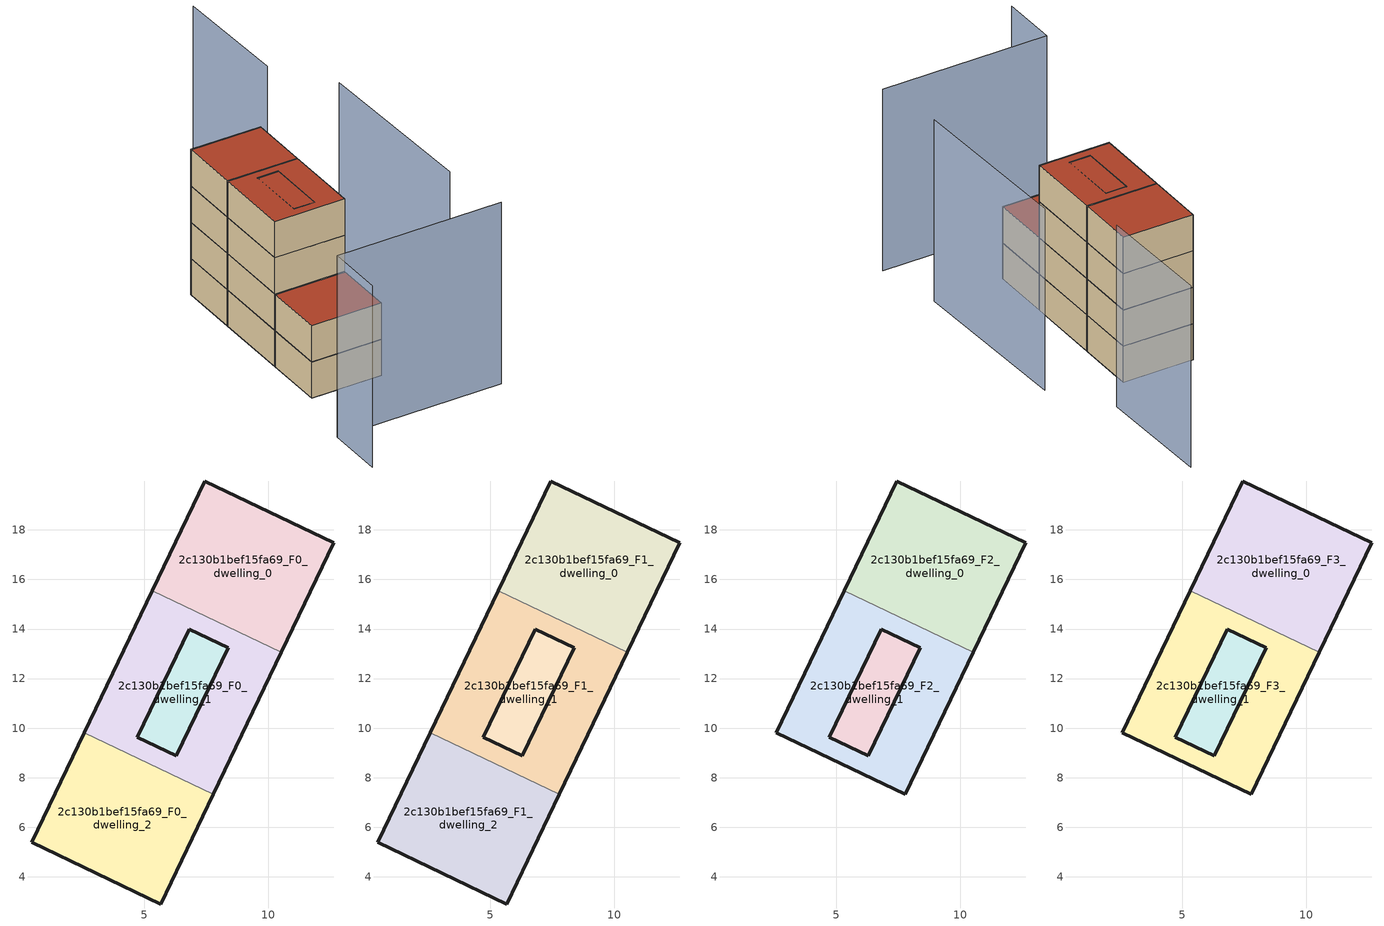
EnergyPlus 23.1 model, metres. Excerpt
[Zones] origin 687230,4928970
2c130b1bef15fa69_F0_dwelling_0
 floor ground (EU_floor_Construction): 10.53,13.06 12.65,17.48 7.45,19.97 5.33,15.55 z0
 wall outside (EU_wall_Construction): 5.33,15.55 7.45,19.97 12.65,17.48 10.53,13.06 z0:3
 wall to 2c130b1bef15fa69_F0_dwelling_1 (EU_wall_Construction): 10.53,13.06 5.33,15.55 z0:3
2c130b1bef15fa69_F0_dwelling_1
 floor ground (EU_floor_Construction): 7.78,7.33 10.53,13.06 5.33,15.55 2.58,9.82 z0
 wall outside (EU_wall_Construction): 2.58,9.82 5.33,15.55 / 10.53,13.06 7.78,7.33 z0:3
 wall to 2c130b1bef15fa69_F0_dwelling_2 (EU_wall_Construction): 7.78,7.33 2.58,9.82 z0:3
2c130b1bef15fa69_F0_dwelling_2
 floor ground (EU_floor_Construction): 5.66,2.91 7.78,7.33 2.58,9.82 0.46,5.4 z0
 wall outside (EU_wall_Construction): 7.78,7.33 5.66,2.91 0.46,5.4 2.58,9.82 z0:3
2c130b1bef15fa69_F0_circulation
 floor ground (EU_floor_Construction): 6.29,8.88 8.38,13.25 6.82,14 4.73,9.63 z0
 wall outside (EU_wall_Construction): 6.82,14 8.38,13.25 6.29,8.88 4.73,9.63 6.82,14 z0:3
2c130b1bef15fa69_F1_dwelling_0
 floor to 2c130b1bef15fa69_F0_dwelling_0 (EU_floor_Construction): 10.53,13.06 12.65,17.48 7.45,19.97 5.33,15.55 z3
 wall outside (EU_wall_Construction): 5.33,15.55 7.45,19.97 12.65,17.48 10.53,13.06 z3:6
 wall to 2c130b1bef15fa69_F1_dwelling_1 (EU_wall_Construction): 10.53,13.06 5.33,15.55 z3:6
2c130b1bef15fa69_F1_dwelling_1
 floor to 2c130b1bef15fa69_F0_dwelling_1 (EU_floor_Construction): 7.78,7.33 10.53,13.06 5.33,15.55 2.58,9.82 z3
 wall outside (EU_wall_Construction): 2.58,9.82 5.33,15.55 / 10.53,13.06 7.78,7.33 z3:6
 wall to 2c130b1bef15fa69_F1_dwelling_2 (EU_wall_Construction): 7.78,7.33 2.58,9.82 z3:6
2c130b1bef15fa69_F1_dwelling_2
 floor to 2c130b1bef15fa69_F0_dwelling_2 (EU_floor_Construction): 5.66,2.91 7.78,7.33 2.58,9.82 0.46,5.4 z3
 wall outside (EU_wall_Construction): 7.78,7.33 5.66,2.91 0.46,5.4 2.58,9.82 z3:6
 roof outside (EU_roof_Construction): 7.78,7.33 5.66,2.91 0.46,5.4 2.58,9.82 z6
2c130b1bef15fa69_F1_circulation
 floor to 2c130b1bef15fa69_F0_circulation (EU_floor_Construction): 6.29,8.88 8.38,13.25 6.82,14 4.73,9.63 z3
 wall outside (EU_wall_Construction): 6.82,14 8.38,13.25 6.29,8.88 4.73,9.63 6.82,14 z3:6
2c130b1bef15fa69_F2_dwelling_0
 floor to 2c130b1bef15fa69_F1_dwelling_0 (EU_floor_Construction): 10.53,13.06 12.65,17.48 7.45,19.97 5.33,15.55 z6
 wall outside (EU_wall_Construction): 5.33,15.55 7.45,19.97 12.65,17.48 10.53,13.06 z6:9
 wall to 2c130b1bef15fa69_F2_dwelling_1 (EU_wall_Construction): 10.53,13.06 5.33,15.55 z6:9
2c130b1bef15fa69_F2_dwelling_1
 floor to 2c130b1bef15fa69_F1_dwelling_1 (EU_floor_Construction): 7.78,7.33 10.53,13.06 5.33,15.55 2.58,9.82 z6
 wall outside (EU_wall_Construction): 10.53,13.06 7.78,7.33 2.58,9.82 5.33,15.55 z6:9
2c130b1bef15fa69_F2_circulation
 floor to 2c130b1bef15fa69_F1_circulation (EU_floor_Construction): 6.29,8.88 8.38,13.25 6.82,14 4.73,9.63 z6
 wall outside (EU_wall_Construction): 6.82,14 8.38,13.25 6.29,8.88 4.73,9.63 6.82,14 z6:9
2c130b1bef15fa69_F3_dwelling_0
 floor to 2c130b1bef15fa69_F2_dwelling_0 (EU_floor_Construction): 10.53,13.06 12.65,17.48 7.45,19.97 5.33,15.55 z9
 wall outside (EU_wall_Construction): 5.33,15.55 7.45,19.97 12.65,17.48 10.53,13.06 z9:12
 wall to 2c130b1bef15fa69_F3_dwelling_1 (EU_wall_Construction): 10.53,13.06 5.33,15.55 z9:12
 roof outside (EU_roof_Construction): 12.65,17.48 10.53,13.06 5.33,15.55 7.45,19.97 z12
2c130b1bef15fa69_F3_dwelling_1
 floor to 2c130b1bef15fa69_F2_dwelling_1 (EU_floor_Construction): 7.78,7.33 10.53,13.06 5.33,15.55 2.58,9.82 z9
 wall outside (EU_wall_Construction): 10.53,13.06 7.78,7.33 2.58,9.82 5.33,15.55 z9:12
 roof outside (EU_roof_Construction): 10.53,13.06 7.78,7.33 2.58,9.82 5.33,15.55 z12
2c130b1bef15fa69_F3_circulation
 floor to 2c130b1bef15fa69_F2_circulation (EU_floor_Construction): 6.29,8.88 8.38,13.25 6.82,14 4.73,9.63 z9
 wall outside (EU_wall_Construction): 6.82,14 8.38,13.25 6.29,8.88 4.73,9.63 6.82,14 z9:12
 roof outside (EU_roof_Construction): 8.38,13.25 6.29,8.88 4.73,9.63 6.82,14 z12
shading: -4.91,-3.11 -2.91,1.08 / -2.91,1.08 9.3,-4.74 / 10.73,0.48 16.48,13.37 / 15.59,18.82 19.5,27.52 z0:15
[Building]
EU S2 Campaign: North Axis=0; Terrain=City; Solar Distribution=FullExterior
[Site:Location]
Bologna: Latitude=44.5; Longitude=11.25; Time Zone=1; Elevation=37
[SizingPeriod:WeatherFileDays]
AnnualSizingPeriod: Begin Month=1; Begin Day of Month=1; End Month=12; End Day of Month=31; Day of Week for Start Day=Monday; Use Weather File Daylight Saving Period=No; Use Weather File Rain and Snow Indicators=No
[MATERIAL]
EU_InternalMass_Material: Roughness=MediumRough; Thickness=0.1; Conductivity=1; Density=1800; Specific Heat=900; Thermal Absorptance=0.9; Solar Absorptance=0.7; Visible Absorptance=0.7
[MATERIAL:NOMASS] Roughness=MediumRough; Thermal Absorptance=0.9; Solar Absorptance=0.7; Visible Absorptance=0.7
Name | Thermal Resistance
EU_wall_NoMass | 0.818544
EU_roof_NoMass | 0.6448
EU_floor_NoMass | 0.806
[CONSTRUCTION]
EU_wall_Construction: EU_wall_NoMass
EU_roof_Construction: EU_roof_NoMass
EU_floor_Construction: EU_floor_NoMass
EU_InternalMass_Construction: EU_InternalMass_Material
[ZONE] Type=1; Multiplier=1; Ceiling Height=autocalculate; Floor Area=autocalculate; Part of Total Floor Area=Yes
Name | Volume
2c130b1bef15fa69_F0_dwelling_0; 2c130b1bef15fa69_F1_dwelling_0; 2c130b1bef15fa69_F2_dwelling_0; 2c130b1bef15fa69_F3_dwelling_0 | 84.7405
2c130b1bef15fa69_F0_dwelling_1; 2c130b1bef15fa69_F1_dwelling_1; 2c130b1bef15fa69_F2_dwelling_1; 2c130b1bef15fa69_F3_dwelling_1 | 109.888
2c130b1bef15fa69_F0_dwelling_2; 2c130b1bef15fa69_F1_dwelling_2 | 84.7346
2c130b1bef15fa69_F0_circulation; 2c130b1bef15fa69_F1_circulation; 2c130b1bef15fa69_F2_circulation; 2c130b1bef15fa69_F3_circulation | 25.1389
[INTERNALMASS] Construction=EU_InternalMass_Construction
Name | Zone or ZoneList | Surface Area
2c130b1bef15fa69_F0_dwelling_0_EU_InternalMass | 2c130b1bef15fa69_F0_dwelling_0 | 28.2471
2c130b1bef15fa69_F0_dwelling_1_EU_InternalMass | 2c130b1bef15fa69_F0_dwelling_1 | 28.2471
2c130b1bef15fa69_F0_dwelling_2_EU_InternalMass | 2c130b1bef15fa69_F0_dwelling_2 | 28.2471
2c130b1bef15fa69_F1_dwelling_0_EU_InternalMass | 2c130b1bef15fa69_F1_dwelling_0 | 28.2471
2c130b1bef15fa69_F1_dwelling_1_EU_InternalMass | 2c130b1bef15fa69_F1_dwelling_1 | 28.2471
2c130b1bef15fa69_F1_dwelling_2_EU_InternalMass | 2c130b1bef15fa69_F1_dwelling_2 | 28.2471
2c130b1bef15fa69_F2_dwelling_0_EU_InternalMass | 2c130b1bef15fa69_F2_dwelling_0 | 42.3707
2c130b1bef15fa69_F2_dwelling_1_EU_InternalMass | 2c130b1bef15fa69_F2_dwelling_1 | 42.3707
2c130b1bef15fa69_F3_dwelling_0_EU_InternalMass | 2c130b1bef15fa69_F3_dwelling_0 | 42.3707
2c130b1bef15fa69_F3_dwelling_1_EU_InternalMass | 2c130b1bef15fa69_F3_dwelling_1 | 42.3707
[OTHEREQUIPMENT] Fuel Type=Electricity; Design Level Calculation Method=Watts/Area; Power per Zone Floor Area=1; Fraction Latent=0; Fraction Radiant=0; Fraction Lost=0; Carbon Dioxide Generation Rate=0; EndUse Subcategory=EU_Step8_InternalGains
Name | Zone or ZoneList or Space or SpaceList | Schedule
EU_Step8_InternalGain_2c130b1bef15fa69_F0_dwelling_0_f000 | 2c130b1bef15fa69_F0_dwelling_0 | EU_Step8_GainSchedule_2c130b1bef15fa69_F0_dwelling_0_f000
EU_Step8_InternalGain_2c130b1bef15fa69_F0_dwelling_1_f000 | 2c130b1bef15fa69_F0_dwelling_1 | EU_Step8_GainSchedule_2c130b1bef15fa69_F0_dwelling_1_f000
EU_Step8_InternalGain_2c130b1bef15fa69_F0_dwelling_2_f000 | 2c130b1bef15fa69_F0_dwelling_2 | EU_Step8_GainSchedule_2c130b1bef15fa69_F0_dwelling_2_f000
EU_Step8_InternalGain_2c130b1bef15fa69_F1_dwelling_0_f000 | 2c130b1bef15fa69_F1_dwelling_0 | EU_Step8_GainSchedule_2c130b1bef15fa69_F1_dwelling_0_f000
EU_Step8_InternalGain_2c130b1bef15fa69_F1_dwelling_1_f000 | 2c130b1bef15fa69_F1_dwelling_1 | EU_Step8_GainSchedule_2c130b1bef15fa69_F1_dwelling_1_f000
EU_Step8_InternalGain_2c130b1bef15fa69_F1_dwelling_2_f000 | 2c130b1bef15fa69_F1_dwelling_2 | EU_Step8_GainSchedule_2c130b1bef15fa69_F1_dwelling_2_f000
EU_Step8_InternalGain_2c130b1bef15fa69_F2_dwelling_0_f000 | 2c130b1bef15fa69_F2_dwelling_0 | EU_Step8_GainSchedule_2c130b1bef15fa69_F2_dwelling_0_f000
EU_Step8_InternalGain_2c130b1bef15fa69_F2_dwelling_1_f000 | 2c130b1bef15fa69_F2_dwelling_1 | EU_Step8_GainSchedule_2c130b1bef15fa69_F2_dwelling_1_f000
EU_Step8_InternalGain_2c130b1bef15fa69_F3_dwelling_0_f000 | 2c130b1bef15fa69_F3_dwelling_0 | EU_Step8_GainSchedule_2c130b1bef15fa69_F3_dwelling_0_f000
EU_Step8_InternalGain_2c130b1bef15fa69_F3_dwelling_1_f000 | 2c130b1bef15fa69_F3_dwelling_1 | EU_Step8_GainSchedule_2c130b1bef15fa69_F3_dwelling_1_f000
[ZONEINFILTRATION:DESIGNFLOWRATE] Schedule=EU_AlwaysOn; Design Flow Rate Calculation Method=Flow/Area; Flow Rate per Floor Area=0.0005; Constant Term Coefficient=1; Temperature Term Coefficient=0; Velocity Term Coefficient=0; Velocity Squared Term Coefficient=0
Name | Zone or ZoneList or Space or SpaceList
EU_Circulation_Infiltration_2c130b1bef15fa69_F0_circulation | 2c130b1bef15fa69_F0_circulation
EU_Circulation_Infiltration_2c130b1bef15fa69_F1_circulation | 2c130b1bef15fa69_F1_circulation
EU_Circulation_Infiltration_2c130b1bef15fa69_F2_circulation | 2c130b1bef15fa69_F2_circulation
EU_Circulation_Infiltration_2c130b1bef15fa69_F3_circulation | 2c130b1bef15fa69_F3_circulation
[ZONEVENTILATION:DESIGNFLOWRATE] Schedule=EU_AlwaysOn; Design Flow Rate Calculation Method=AirChanges/Hour; Air Changes per Hour=0.708969; Ventilation Type=Natural; Fan Pressure Rise=0; Fan Total Efficiency=1; Constant Term Coefficient=1; Temperature Term Coefficient=0; Velocity Term Coefficient=0; Velocity Squared Term Coefficient=0; Minimum Indoor Temperature=-100; Maximum Indoor Temperature=100; Delta Temperature=-100; Minimum Outdoor Temperature=-100; Maximum Outdoor Temperature=100; Maximum Wind Speed=40
Name | Zone or ZoneList or Space or SpaceList
EU_ConstantAir_2c130b1bef15fa69_F0_dwelling_0 | 2c130b1bef15fa69_F0_dwelling_0
EU_ConstantAir_2c130b1bef15fa69_F0_dwelling_1 | 2c130b1bef15fa69_F0_dwelling_1
EU_ConstantAir_2c130b1bef15fa69_F0_dwelling_2 | 2c130b1bef15fa69_F0_dwelling_2
EU_ConstantAir_2c130b1bef15fa69_F1_dwelling_0 | 2c130b1bef15fa69_F1_dwelling_0
EU_ConstantAir_2c130b1bef15fa69_F1_dwelling_1 | 2c130b1bef15fa69_F1_dwelling_1
EU_ConstantAir_2c130b1bef15fa69_F1_dwelling_2 | 2c130b1bef15fa69_F1_dwelling_2
EU_ConstantAir_2c130b1bef15fa69_F2_dwelling_0 | 2c130b1bef15fa69_F2_dwelling_0
EU_ConstantAir_2c130b1bef15fa69_F2_dwelling_1 | 2c130b1bef15fa69_F2_dwelling_1
EU_ConstantAir_2c130b1bef15fa69_F3_dwelling_0 | 2c130b1bef15fa69_F3_dwelling_0
EU_ConstantAir_2c130b1bef15fa69_F3_dwelling_1 | 2c130b1bef15fa69_F3_dwelling_1
[HVACTEMPLATE:THERMOSTAT] Constant Heating Setpoint=20; Constant Cooling Setpoint=50
EU_HeatOnly_2c130b1bef15fa69_F0_dwelling_0; EU_HeatOnly_2c130b1bef15fa69_F0_dwelling_1; EU_HeatOnly_2c130b1bef15fa69_F0_dwelling_2; EU_HeatOnly_2c130b1bef15fa69_F1_dwelling_0; EU_HeatOnly_2c130b1bef15fa69_F1_dwelling_1; EU_HeatOnly_2c130b1bef15fa69_F1_dwelling_2; EU_HeatOnly_2c130b1bef15fa69_F2_dwelling_0; EU_HeatOnly_2c130b1bef15fa69_F2_dwelling_1; EU_HeatOnly_2c130b1bef15fa69_F3_dwelling_0; EU_HeatOnly_2c130b1bef15fa69_F3_dwelling_1
[HVACTEMPLATE:ZONE:IDEALLOADSAIRSYSTEM] System Availability Schedule=EU_AlwaysOn; Maximum Heating Supply Air Temperature=50; Minimum Cooling Supply Air Temperature=13; Maximum Heating Supply Air Humidity Ratio=0.0156; Minimum Cooling Supply Air Humidity Ratio=0.0077; Heating Limit=NoLimit; Cooling Limit=NoLimit; Heating Availability Schedule=EU_AlwaysOn; Cooling Availability Schedule=EU_CoolingOff; Dehumidification Control Type=ConstantSensibleHeatRatio; Cooling Sensible Heat Ratio=0.7; Dehumidification Setpoint=60; Humidification Control Type=None; Humidification Setpoint=30; Outdoor Air Method=None; Outdoor Air Flow Rate per Person=0.00944; Outdoor Air Flow Rate per Zone Floor Area=0; Outdoor Air Flow Rate per Zone=0; Demand Controlled Ventilation Type=None; Outdoor Air Economizer Type=NoEconomizer; Heat Recovery Type=None; Sensible Heat Recovery Effectiveness=0.7; Latent Heat Recovery Effectiveness=0.65
Name | Template Thermostat
2c130b1bef15fa69_F0_dwelling_0 | EU_HeatOnly_2c130b1bef15fa69_F0_dwelling_0
2c130b1bef15fa69_F0_dwelling_1 | EU_HeatOnly_2c130b1bef15fa69_F0_dwelling_1
2c130b1bef15fa69_F0_dwelling_2 | EU_HeatOnly_2c130b1bef15fa69_F0_dwelling_2
2c130b1bef15fa69_F1_dwelling_0 | EU_HeatOnly_2c130b1bef15fa69_F1_dwelling_0
2c130b1bef15fa69_F1_dwelling_1 | EU_HeatOnly_2c130b1bef15fa69_F1_dwelling_1
2c130b1bef15fa69_F1_dwelling_2 | EU_HeatOnly_2c130b1bef15fa69_F1_dwelling_2
2c130b1bef15fa69_F2_dwelling_0 | EU_HeatOnly_2c130b1bef15fa69_F2_dwelling_0
2c130b1bef15fa69_F2_dwelling_1 | EU_HeatOnly_2c130b1bef15fa69_F2_dwelling_1
2c130b1bef15fa69_F3_dwelling_0 | EU_HeatOnly_2c130b1bef15fa69_F3_dwelling_0
2c130b1bef15fa69_F3_dwelling_1 | EU_HeatOnly_2c130b1bef15fa69_F3_dwelling_1
[SIZING:ZONE] Zone Cooling Design Supply Air Temperature Input Method=SupplyAirTemperature; Zone Cooling Design Supply Air Temperature=13; Zone Heating Design Supply Air Temperature Input Method=SupplyAirTemperature; Zone Heating Design Supply Air Temperature=50; Zone Cooling Design Supply Air Humidity Ratio=0.008; Zone Heating Design Supply Air Humidity Ratio=0.008; Cooling Design Air Flow Method=DesignDay; Cooling Design Air Flow Rate=0; Cooling Minimum Air Flow per Zone Floor Area=0.000762; Cooling Minimum Air Flow=0; Cooling Minimum Air Flow Fraction=0.2; Heating Design Air Flow Method=DesignDay; Heating Design Air Flow Rate=0; Heating Maximum Air Flow per Zone Floor Area=0.002032; Heating Maximum Air Flow=0.141576; Heating Maximum Air Flow Fraction=0.3; Account for Dedicated Outdoor Air System=No; Dedicated Outdoor Air System Control Strategy=NeutralSupplyAir; Dedicated Outdoor Air Low Setpoint Temperature for Design=autosize; Dedicated Outdoor Air High Setpoint Temperature for Design=autosize; Zone Load Sizing Method=Sensible Load Only No Latent Load; Zone Latent Cooling Design Supply Air Humidity Ratio Input Method=HumidityRatioDifference; Zone Cooling Design Supply Air Humidity Ratio Difference=0.005; Zone Latent Heating Design Supply Air Humidity Ratio Input Method=HumidityRatioDifference; Zone Humidification Design Supply Air Humidity Ratio Difference=0.005
2c130b1bef15fa69_F0_dwelling_0; 2c130b1bef15fa69_F0_dwelling_1; 2c130b1bef15fa69_F0_dwelling_2; 2c130b1bef15fa69_F1_dwelling_0; 2c130b1bef15fa69_F1_dwelling_1; 2c130b1bef15fa69_F1_dwelling_2; 2c130b1bef15fa69_F2_dwelling_0; 2c130b1bef15fa69_F2_dwelling_1; 2c130b1bef15fa69_F3_dwelling_0; 2c130b1bef15fa69_F3_dwelling_1
[SCHEDULE:CONSTANT]
Name | Hourly Value
EU_AlwaysOn | 1
EU_CoolingOff | 0
[SCHEDULE:FILE] Column Number=1; Rows to Skip at Top=0; Number of Hours of Data=8760; Column Separator=Comma; Interpolate to Timestep=No; Minutes per Item=60; Adjust Schedule for Daylight Savings=Yes
Name | File
EU_Step8_GainSchedule_2c130b1bef15fa69_F0_dwelling_0_f000 | ../../schedules/2c130b1bef15fa69/2c130b1bef15fa69_F0_dwelling_0_f000_gain.csv
EU_Step8_GainSchedule_2c130b1bef15fa69_F0_dwelling_1_f000 | ../../schedules/2c130b1bef15fa69/2c130b1bef15fa69_F0_dwelling_1_f000_gain.csv
EU_Step8_GainSchedule_2c130b1bef15fa69_F0_dwelling_2_f000 | ../../schedules/2c130b1bef15fa69/2c130b1bef15fa69_F0_dwelling_2_f000_gain.csv
EU_Step8_GainSchedule_2c130b1bef15fa69_F1_dwelling_0_f000 | ../../schedules/2c130b1bef15fa69/2c130b1bef15fa69_F1_dwelling_0_f000_gain.csv
EU_Step8_GainSchedule_2c130b1bef15fa69_F1_dwelling_1_f000 | ../../schedules/2c130b1bef15fa69/2c130b1bef15fa69_F1_dwelling_1_f000_gain.csv
EU_Step8_GainSchedule_2c130b1bef15fa69_F1_dwelling_2_f000 | ../../schedules/2c130b1bef15fa69/2c130b1bef15fa69_F1_dwelling_2_f000_gain.csv
EU_Step8_GainSchedule_2c130b1bef15fa69_F2_dwelling_0_f000 | ../../schedules/2c130b1bef15fa69/2c130b1bef15fa69_F2_dwelling_0_f000_gain.csv
EU_Step8_GainSchedule_2c130b1bef15fa69_F2_dwelling_1_f000 | ../../schedules/2c130b1bef15fa69/2c130b1bef15fa69_F2_dwelling_1_f000_gain.csv
EU_Step8_GainSchedule_2c130b1bef15fa69_F3_dwelling_0_f000 | ../../schedules/2c130b1bef15fa69/2c130b1bef15fa69_F3_dwelling_0_f000_gain.csv
EU_Step8_GainSchedule_2c130b1bef15fa69_F3_dwelling_1_f000 | ../../schedules/2c130b1bef15fa69/2c130b1bef15fa69_F3_dwelling_1_f000_gain.csv
